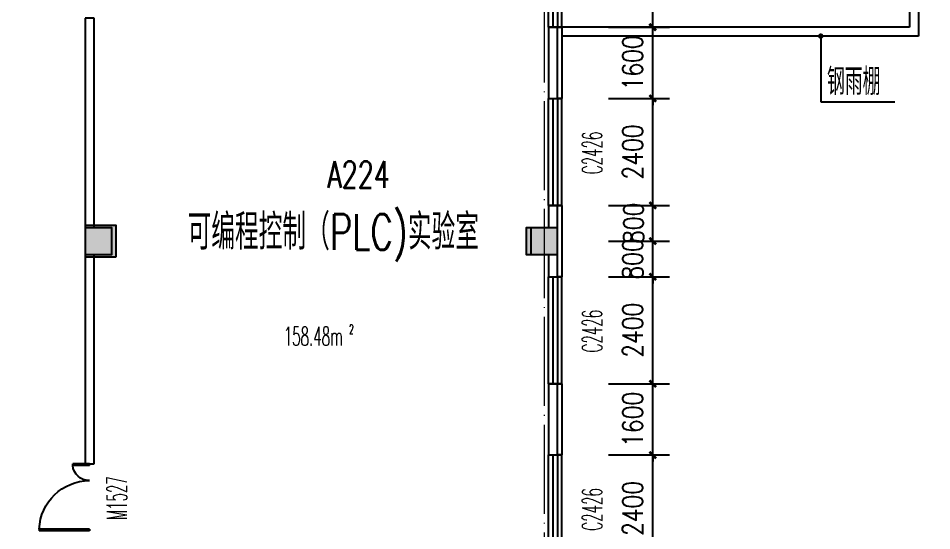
# Model space of a CAD drawing. Extents: x 1417642 to 3570900, y 124798 to 1191112.
# Drawn here: x 1455579 to 1476079, y 585271 to 596771 of the extents above; entities that cross this region are included whole.
import ezdxf

# ---------------------------------------------------------------- set-up
doc = ezdxf.new("R2010")
doc.units = 0
doc.header["$LTSCALE"] = 1000
doc.header["$MEASUREMENT"] = 0
doc.linetypes.add('DOTE', pattern=[2.42, 2, -0.2, 0.02, -0.2])
doc.layers.get('0').update_dxf_attribs({"linetype": 'CONTINUOUS'})
doc.layers.get('Defpoints').update_dxf_attribs({"linetype": 'CONTINUOUS'})
for name, color, linetype in [('colu', 2, 'CONTINUOUS'), ('COLUMN', 9, 'CONTINUOUS'), ('DIM_LEAD', 3, 'CONTINUOUS'), ('DOTE', 1, 'DOTE'), ('PUB_DIM', 3, 'CONTINUOUS'), ('PUB_HATCH', 8, 'CONTINUOUS'), ('PUB_TEXT', 40, 'CONTINUOUS'), ('SPACE', 7, 'CONTINUOUS'), ('SURFACE', 6, 'CONTINUOUS'), ('tiaozheng', 20, 'CONTINUOUS'), ('WALL', 4, 'CONTINUOUS'), ('WINDOW', 2, 'CONTINUOUS'), ('WINDOW_TEXT', 7, 'CONTINUOUS'), ('填充', 252, 'CONTINUOUS'), ('柱填充', 8, 'CONTINUOUS')]:
    doc.layers.add(name, color=color, linetype=linetype)
doc.styles.add('_TCH_SPACE', font='ROMANS', dxfattribs={"width": 0.7, "height": 5, "bigfont": 'Z'})
doc.styles.add('_TCH_WINDOW', font='ROMANS.shx', dxfattribs={"width": 0.7, "height": 400, "bigfont": 'Z.shx'})
doc.styles.add('DIM_FONT', font='SIMPLEX.shx', dxfattribs={"width": 0.8})
doc.styles.add('Z', font='ROMANS', dxfattribs={"width": 0.7, "bigfont": 'Z'})
doc.dimstyles.new('DIMN150', dxfattribs={"dimscale": 1.5, "dimtxt": 300, "dimasz": 100, "dimexe": 250, "dimexo": 300, "dimgap": 150, "dimtad": 1, "dimdec": 0, "dimzin": 0, "dimdsep": 46, "dimtxsty": 'DIM_FONT', "dimblk": 'ARCHTICK', "dimcen": 0.09, "dimdle": 1.5, "dimclrt": 7, "dimazin": 2, "dimtfac": 1, "dimtdec": 0, "dimtix": 1, "dimtmove": 2, "dimatfit": 3, "dimldrblk": 'ARCHTICK', "dimfxl": 1, "dimtolj": 1, "dimtzin": 0, "dimarcsym": 0})

# ---------------------------------------------------------------- blocks, each defined once
blk = doc.blocks.new('896')
at = {"layer": '柱填充'}
h = blk.add_hatch(color=256, dxfattribs=at)
h.paths.add_polyline_path([(1580873, 568265), (1580873, 568965), (1580273, 568965), (1580273, 568265)])
h.paths.add_polyline_path([(1572873, 568265), (1572873, 568965), (1572273, 568965), (1572273, 568265)])
h.paths.add_polyline_path([(1564873, 568265), (1564873, 568965), (1564273, 568965), (1564273, 568265)])
h.paths.add_polyline_path([(1556873, 568265), (1556873, 568965), (1556273, 568965), (1556273, 568265)])
h.paths.add_polyline_path([(1546873, 568265), (1546873, 568965), (1546273, 568965), (1546273, 568265)])
h.paths.add_polyline_path([(1536873, 568265), (1536873, 568965), (1536273, 568965), (1536273, 568265)])
h.paths.add_polyline_path([(1533273, 568265), (1533273, 568965), (1532673, 568965), (1532673, 568265)])
h.paths.add_polyline_path([(1523273, 568365), (1523273, 568965), (1522673, 568965), (1522673, 568365)])
h.paths.add_polyline_path([(1590123, 558965), (1589423, 558965), (1589423, 558365), (1590123, 558365)])
h.paths.add_polyline_path([(1580923, 558365), (1580923, 559065), (1580223, 559065), (1580223, 558365)])
h.paths.add_polyline_path([(1572923, 558365), (1572923, 559065), (1572223, 559065), (1572223, 558365)])
h.paths.add_polyline_path([(1564923, 558365), (1564923, 559065), (1564223, 559065), (1564223, 558365)])
h.paths.add_polyline_path([(1556923, 558365), (1556923, 559065), (1556223, 559065), (1556223, 558365)])
h.paths.add_polyline_path([(1546923, 558365), (1546923, 559065), (1546223, 559065), (1546223, 558365)])
h.paths.add_polyline_path([(1536873, 558365), (1536873, 558965), (1536273, 558965), (1536273, 558365)])
h.paths.add_polyline_path([(1533273, 558365), (1533273, 558965), (1532673, 558965), (1532673, 558365)])
h.paths.add_polyline_path([(1523372, 558965), (1522672, 558965), (1522672, 558365), (1523372, 558365)])
h.paths.add_polyline_path([(1590123, 554765), (1590123, 555365), (1589523, 555365), (1589523, 554765)])
h.paths.add_polyline_path([(1580873, 554765), (1580873, 555365), (1580273, 555365), (1580273, 554765)])
h.paths.add_polyline_path([(1572873, 554765), (1572873, 555365), (1572273, 555365), (1572273, 554765)])
h.paths.add_polyline_path([(1564873, 554765), (1564873, 555365), (1564273, 555365), (1564273, 554765)])
h.paths.add_polyline_path([(1556873, 554765), (1556873, 555365), (1556273, 555365), (1556273, 554765)])
h.paths.add_polyline_path([(1546873, 554765), (1546873, 555365), (1546273, 555365), (1546273, 554765)])
h.paths.add_polyline_path([(1536873, 554765), (1536873, 555365), (1536273, 555365), (1536273, 554765)])
h.paths.add_polyline_path([(1533273, 554765), (1533273, 555365), (1532673, 555365), (1532673, 554765)])
h.paths.add_polyline_path([(1523372, 555365), (1522672, 555365), (1522672, 554765), (1523372, 554765)])
h.paths.add_polyline_path([(1590123, 546765), (1590123, 547365), (1589523, 547365), (1589523, 546765)])
h.paths.add_polyline_path([(1580873, 546765), (1580873, 547365), (1580273, 547365), (1580273, 546765)])
h.paths.add_polyline_path([(1572873, 546765), (1572873, 547365), (1572273, 547365), (1572273, 546765)])
h.paths.add_polyline_path([(1564873, 546765), (1564873, 547365), (1564273, 547365), (1564273, 546765)])
h.paths.add_polyline_path([(1556873, 546765), (1556873, 547365), (1556273, 547365), (1556273, 546765)])
h.paths.add_polyline_path([(1546873, 546715), (1546873, 547415), (1546173, 547415), (1546173, 546715)])
h.paths.add_polyline_path([(1536973, 546715), (1536973, 547415), (1536273, 547415), (1536273, 546715)])
h.paths.add_polyline_path([(1533273, 546715), (1533273, 547415), (1532573, 547415), (1532573, 546715)])
h.paths.add_polyline_path([(1523372, 547365), (1522672, 547365), (1522672, 546765), (1523372, 546765)])
h.paths.add_polyline_path([(1546873, 539365), (1546173, 539365), (1546173, 538765), (1546873, 538765)])
h.paths.add_polyline_path([(1536973, 538715), (1536973, 539415), (1536273, 539415), (1536273, 538715)])
h.paths.add_polyline_path([(1533273, 538715), (1533273, 539415), (1532573, 539415), (1532573, 538715)])
h.paths.add_polyline_path([(1523372, 539365), (1522672, 539365), (1522672, 538765), (1523372, 538765)])
h.paths.add_polyline_path([(1546873, 531365), (1546173, 531365), (1546173, 530765), (1546873, 530765)])
h.paths.add_polyline_path([(1536973, 530715), (1536973, 531415), (1536273, 531415), (1536273, 530715)])
h.paths.add_polyline_path([(1533273, 530715), (1533273, 531415), (1532573, 531415), (1532573, 530715)])
h.paths.add_polyline_path([(1523372, 531365), (1522672, 531365), (1522672, 530765), (1523372, 530765)])
h.paths.add_polyline_path([(1546873, 523365), (1546173, 523365), (1546173, 522765), (1546873, 522765)])
h.paths.add_polyline_path([(1536973, 522715), (1536973, 523415), (1536273, 523415), (1536273, 522715)])
h.paths.add_polyline_path([(1533273, 522715), (1533273, 523415), (1532573, 523415), (1532573, 522715)])
h.paths.add_polyline_path([(1523372, 523365), (1522672, 523365), (1522672, 522765), (1523372, 522765)])
h.paths.add_polyline_path([(1546873, 515365), (1546173, 515365), (1546173, 514765), (1546873, 514765)])
h.paths.add_polyline_path([(1536973, 514715), (1536973, 515415), (1536273, 515415), (1536273, 514715)])
h.paths.add_polyline_path([(1533273, 514715), (1533273, 515415), (1532573, 515415), (1532573, 514715)])
h.paths.add_polyline_path([(1523372, 515365), (1522672, 515365), (1522672, 514765), (1523372, 514765)])
h.paths.add_polyline_path([(1546873, 507365), (1546173, 507365), (1546173, 506765), (1546873, 506765)])
h.paths.add_polyline_path([(1536973, 506715), (1536973, 507415), (1536273, 507415), (1536273, 506715)])
h.paths.add_polyline_path([(1533273, 506715), (1533273, 507415), (1532573, 507415), (1532573, 506715)])
h.paths.add_polyline_path([(1523372, 507365), (1522672, 507365), (1522672, 506765), (1523372, 506765)])
h.paths.add_polyline_path([(1546873, 499365), (1546173, 499365), (1546173, 498765), (1546873, 498765)])
h.paths.add_polyline_path([(1536973, 498715), (1536973, 499415), (1536273, 499415), (1536273, 498715)])
h.paths.add_polyline_path([(1533273, 498715), (1533273, 499415), (1532573, 499415), (1532573, 498715)])
h.paths.add_polyline_path([(1523372, 499365), (1522672, 499365), (1522672, 498765), (1523372, 498765)])
h.paths.add_polyline_path([(1546873, 490765), (1546873, 491365), (1546273, 491365), (1546273, 490765)])
h.paths.add_polyline_path([(1536873, 490765), (1536873, 491365), (1536273, 491365), (1536273, 490765)])
h.paths.add_polyline_path([(1533273, 490765), (1533273, 491365), (1532673, 491365), (1532673, 490765)])
h.paths.add_polyline_path([(1523273, 490765), (1523273, 491365), (1522673, 491365), (1522673, 490765)])
at = {"layer": 'colu'}
for points in [[(1536973, 538715), (1536973, 539415), (1536273, 539415), (1536273, 538715)], [(1546873, 539365), (1546173, 539365), (1546173, 538765), (1546873, 538765)]]:
    blk.add_lwpolyline(points, close=True, dxfattribs=at)
blk = doc.blocks.new('_ArchTick')
at = {"color": 0, "linetype": 'ByBlock', "const_width": 0.4}
blk.add_lwpolyline([(-0.5, -0.5), (0.5, 0.5)], dxfattribs=at)
blk = doc.blocks.new('*D2694')
at = {"layer": 'Defpoints', "color": 0}
for p in [(1468377, 586971), (1469817, 586971), (1468377, 584571)]:
    blk.add_point(p, dxfattribs=at)
at = {"layer": 'PUB_DIM', "color": 0, "lineweight": -2}
for p, q in [((1468827, 586971), (1470192, 586971)), ((1469817, 584569), (1469817, 586973)), ((1468827, 584571), (1470192, 584571))]:
    blk.add_line(p, q, dxfattribs=at)
at = {"layer": 'PUB_DIM', "color": 0, "lineweight": -2, "xscale": 150, "yscale": 150, "zscale": 150}
for p, rotation in [((1469817, 586971), 90), ((1469817, 584571), 270)]:
    blk.add_blockref('_ArchTick', p, dxfattribs=dict(at, rotation=rotation))
at = {"layer": 'PUB_DIM', "color": 7, "insert": (1469367, 585771), "char_height": 450, "attachment_point": 5, "rotation": 90, "style": 'DIM_FONT'}
blk.add_mtext('\\A1;2400', dxfattribs=at)
blk = doc.blocks.new('*D2695')
at = {"layer": 'Defpoints', "color": 0}
for p in [(1468377, 588571), (1469817, 588571), (1468377, 586971)]:
    blk.add_point(p, dxfattribs=at)
at = {"layer": 'PUB_DIM', "color": 0, "lineweight": -2}
for p, q in [((1468827, 588571), (1470192, 588571)), ((1469817, 588571), (1469817, 588721)), ((1469817, 586971), (1469817, 588571)), ((1468827, 586971), (1470192, 586971)), ((1469817, 586971), (1469817, 586821))]:
    blk.add_line(p, q, dxfattribs=at)
at = {"layer": 'PUB_DIM', "color": 0, "lineweight": -2, "xscale": 150, "yscale": 150, "zscale": 150}
for p, rotation in [((1469817, 588571), 270), ((1469817, 586971), 90)]:
    blk.add_blockref('_ArchTick', p, dxfattribs=dict(at, rotation=rotation))
at = {"layer": 'PUB_DIM', "color": 7, "insert": (1469367, 587771), "char_height": 450, "attachment_point": 5, "rotation": 90, "style": 'DIM_FONT'}
blk.add_mtext('\\A1;1600', dxfattribs=at)
blk = doc.blocks.new('*D2696')
at = {"layer": 'Defpoints', "color": 0}
for p in [(1468377, 590971), (1469817, 590971), (1468377, 588571)]:
    blk.add_point(p, dxfattribs=at)
at = {"layer": 'PUB_DIM', "color": 0, "lineweight": -2}
for p, q in [((1468827, 590971), (1470192, 590971)), ((1469817, 588569), (1469817, 590973)), ((1468827, 588571), (1470192, 588571))]:
    blk.add_line(p, q, dxfattribs=at)
at = {"layer": 'PUB_DIM', "color": 0, "lineweight": -2, "xscale": 150, "yscale": 150, "zscale": 150}
for p, rotation in [((1469817, 590971), 90), ((1469817, 588571), 270)]:
    blk.add_blockref('_ArchTick', p, dxfattribs=dict(at, rotation=rotation))
at = {"layer": 'PUB_DIM', "color": 7, "insert": (1469367, 589771), "char_height": 450, "attachment_point": 5, "rotation": 90, "style": 'DIM_FONT'}
blk.add_mtext('\\A1;2400', dxfattribs=at)
blk = doc.blocks.new('*D2697')
at = {"layer": 'Defpoints', "color": 0}
for p in [(1468377, 591771), (1469817, 591771), (1468377, 590971)]:
    blk.add_point(p, dxfattribs=at)
at = {"layer": 'PUB_DIM', "color": 0, "lineweight": -2}
for p, q in [((1469817, 591771), (1469817, 591921)), ((1468827, 591771), (1470192, 591771)), ((1469817, 590971), (1469817, 591771)), ((1468827, 590971), (1470192, 590971)), ((1469817, 590971), (1469817, 590821))]:
    blk.add_line(p, q, dxfattribs=at)
at = {"layer": 'PUB_DIM', "color": 0, "lineweight": -2, "xscale": 150, "yscale": 150, "zscale": 150}
for p, rotation in [((1469817, 591771), 270), ((1469817, 590971), 90)]:
    blk.add_blockref('_ArchTick', p, dxfattribs=dict(at, rotation=rotation))
at = {"layer": 'PUB_DIM', "color": 7, "insert": (1469367, 591371), "char_height": 450, "attachment_point": 5, "rotation": 90, "style": 'DIM_FONT'}
blk.add_mtext('\\A1;800', dxfattribs=at)
blk = doc.blocks.new('*D2698')
at = {"layer": 'Defpoints', "color": 0}
for p in [(1468377, 592571), (1469817, 592571), (1468377, 591771)]:
    blk.add_point(p, dxfattribs=at)
at = {"layer": 'PUB_DIM', "color": 0, "lineweight": -2}
for p, q in [((1468827, 592571), (1470192, 592571)), ((1469817, 591769), (1469817, 592573)), ((1468827, 591771), (1470192, 591771))]:
    blk.add_line(p, q, dxfattribs=at)
at = {"layer": 'PUB_DIM', "color": 0, "lineweight": -2, "xscale": 150, "yscale": 150, "zscale": 150}
for p, rotation in [((1469817, 592571), 90), ((1469817, 591771), 270)]:
    blk.add_blockref('_ArchTick', p, dxfattribs=dict(at, rotation=rotation))
at = {"layer": 'PUB_DIM', "color": 7, "insert": (1469387, 592171), "char_height": 450, "attachment_point": 5, "rotation": 90, "style": 'DIM_FONT'}
blk.add_mtext('\\A1;800', dxfattribs=at)
blk = doc.blocks.new('*D2699')
at = {"layer": 'Defpoints', "color": 0}
for p in [(1468377, 594971), (1469817, 594971), (1468377, 592571)]:
    blk.add_point(p, dxfattribs=at)
at = {"layer": 'PUB_DIM', "color": 0, "lineweight": -2}
for p, q in [((1468827, 594971), (1470192, 594971)), ((1469817, 592569), (1469817, 594973)), ((1468827, 592571), (1470192, 592571))]:
    blk.add_line(p, q, dxfattribs=at)
at = {"layer": 'PUB_DIM', "color": 0, "lineweight": -2, "xscale": 150, "yscale": 150, "zscale": 150}
for p, rotation in [((1469817, 594971), 90), ((1469817, 592571), 270)]:
    blk.add_blockref('_ArchTick', p, dxfattribs=dict(at, rotation=rotation))
at = {"layer": 'PUB_DIM', "color": 7, "insert": (1469367, 593771), "char_height": 450, "attachment_point": 5, "rotation": 90, "style": 'DIM_FONT'}
blk.add_mtext('\\A1;2400', dxfattribs=at)
blk = doc.blocks.new('*D2700')
at = {"layer": 'Defpoints', "color": 0}
for p in [(1468377, 596571), (1469817, 596571), (1468377, 594971)]:
    blk.add_point(p, dxfattribs=at)
at = {"layer": 'PUB_DIM', "color": 0, "lineweight": -2}
for p, q in [((1468827, 596571), (1470192, 596571)), ((1469817, 596571), (1469817, 596721)), ((1469817, 594971), (1469817, 596571)), ((1468827, 594971), (1470192, 594971)), ((1469817, 594971), (1469817, 594821))]:
    blk.add_line(p, q, dxfattribs=at)
at = {"layer": 'PUB_DIM', "color": 0, "lineweight": -2, "xscale": 150, "yscale": 150, "zscale": 150}
for p, rotation in [((1469817, 596571), 270), ((1469817, 594971), 90)]:
    blk.add_blockref('_ArchTick', p, dxfattribs=dict(at, rotation=rotation))
at = {"layer": 'PUB_DIM', "color": 7, "insert": (1469367, 595771), "char_height": 450, "attachment_point": 5, "rotation": 90, "style": 'DIM_FONT'}
blk.add_mtext('\\A1;1600', dxfattribs=at)
blk = doc.blocks.new('*D2701')
at = {"layer": 'Defpoints', "color": 0}
for p in [(1468377, 598771), (1469817, 598771), (1468377, 596571)]:
    blk.add_point(p, dxfattribs=at)
at = {"layer": 'PUB_DIM', "color": 0, "lineweight": -2}
for p, q in [((1468827, 598771), (1470192, 598771)), ((1469817, 596569), (1469817, 598773)), ((1468827, 596571), (1470192, 596571))]:
    blk.add_line(p, q, dxfattribs=at)
at = {"layer": 'PUB_DIM', "color": 0, "lineweight": -2, "xscale": 150, "yscale": 150, "zscale": 150}
for p, rotation in [((1469817, 598771), 90), ((1469817, 596571), 270)]:
    blk.add_blockref('_ArchTick', p, dxfattribs=dict(at, rotation=rotation))
at = {"layer": 'PUB_DIM', "color": 7, "insert": (1469367, 597671), "char_height": 450, "attachment_point": 5, "rotation": 90, "style": 'DIM_FONT'}
blk.add_mtext('\\A1;2200', dxfattribs=at)
blk = doc.blocks.new('_FZH')
blk.add_lwpolyline([(-0.5, -0.5), (0.5, -0.5), (0.5, 0.5), (-0.5, 0.5)], close=True)
at = {"layer": 'PUB_HATCH'}
blk.add_solid([(-0.5, -0.5), (0.5, -0.5), (-0.5, 0.5), (0.5, 0.5)], dxfattribs=at)
blk = doc.blocks.new('$TCHSYS$WIN2D')
for p, q in [((-0.5, 0.5), (0.5, 0.5)), ((-0.5, 0.5), (-0.5, -0.5)), ((0.5, 0.5), (0.5, -0.5)), ((0.5, 0.1667), (-0.5, 0.1667)), ((0.5, -0.1667), (-0.5, -0.1667)), ((-0.5, -0.5), (0.5, -0.5))]:
    blk.add_line(p, q)
blk = doc.blocks.new('$DorLib2D$00000225')
at = {"color": 0}
for p, q in [((0.475, -0.001), (0.475, 0.752)), ((0.475, 0.752), (0.5, 0.752)), ((0.5, -0.001), (0.5, 0.752)), ((-0.5, 0), (-0.5, 0.252)), ((-0.475, 0.252), (-0.5, 0.252)), ((-0.475, 0), (-0.475, 0.252)), ((-0.475, 0), (-0.5, 0)), ((0.475, -0.001), (0.5, -0.001))]:
    blk.add_line(p, q, dxfattribs=at)
for centre, radius, start, end in [((0.505, -0.002), 0.755, 92.2493, 179.7238), ((-0.501, 0.003), 0.251, 359.7899, 84.0974)]:
    blk.add_arc(centre, radius, start, end, dxfattribs=at)

msp = doc.modelspace()

# ---------------------------------------------------------------- linework, layer by layer
at = {"layer": 'DIM_LEAD', "color": 2}
for p, q in [((1473588.4, 596370.9), (1473588.4, 594899.1)), ((1473588.4, 594899.1), (1475248.4, 594899.1))]:
    msp.add_line(p, q, dxfattribs=at)
at = {"layer": 'DIM_LEAD', "color": 2, "const_width": 60}
msp.add_lwpolyline([(1473588.4, 596400.9, 1), (1473588.4, 596340.9, 1)], format="xyb", close=True, dxfattribs=at)
at = {"layer": 'DOTE', "lineweight": 0, "elevation": 0}
msp.add_lwpolyline([(1467378.7, 626370.9), (1467378.7, 515570.4)], dxfattribs=at)
at = {"layer": 'SURFACE'}
for p, q in [((1467778.7, 596570.9), (1467678.7, 596570.9)), ((1467778.7, 596570.9), (1467778.7, 594970.9)), ((1467778.7, 594970.9), (1467678.7, 594970.9)), ((1467778.7, 592570.9), (1467678.7, 592570.9)), ((1467778.7, 592570.9), (1467778.7, 591770.9)), ((1467778.7, 591770.9), (1467778.7, 590970.9)), ((1467778.7, 590970.9), (1467678.7, 590970.9)), ((1467778.7, 588570.9), (1467678.7, 588570.9)), ((1467778.7, 588570.9), (1467778.7, 586970.9)), ((1467778.7, 586970.9), (1467678.7, 586970.9))]:
    msp.add_line(p, q, dxfattribs=at)
at = {"layer": 'tiaozheng', "color": 2}
for p, q in [((1475578.7, 599370.9, 0), (1475578.7, 596570.9, 0)), ((1475778.7, 599370.8, 0), (1475778.7, 596370.9, 0)), ((1475578.7, 596570.9, 0), (1467778.7, 596570.9, 0)), ((1475778.7, 596370.9, 0), (1467778.7, 596370.9, 0))]:
    msp.add_line(p, q, dxfattribs=at)
at = {"layer": 'WALL'}
for p, q in [((1457278.7, 596770.9), (1457078.7, 596770.9)), ((1457078.7, 596770.9), (1457078.7, 592070.9)), ((1457278.7, 592070.9), (1457278.7, 596770.9)), ((1467478.7, 596570.9), (1467478.7, 594970.9)), ((1467678.7, 596570.9), (1467478.7, 596570.9)), ((1467678.7, 594970.9), (1467678.7, 596570.9)), ((1467478.7, 594970.9), (1467678.7, 594970.9)), ((1467678.7, 592570.9), (1467478.7, 592570.9)), ((1467478.7, 592570.9), (1467478.7, 592070.9)), ((1467678.7, 592070.9), (1467678.7, 592570.9)), ((1457078.7, 591470.9), (1457078.7, 586770.9)), ((1457278.7, 586770.9), (1457278.7, 591470.9)), ((1467478.7, 591470.9), (1467478.7, 590970.9)), ((1467678.7, 590970.9), (1467678.7, 591470.9)), ((1467478.7, 590970.9), (1467678.7, 590970.9)), ((1467478.7, 588570.9), (1467478.7, 586970.9)), ((1467678.7, 588570.9), (1467478.7, 588570.9)), ((1467678.7, 586970.9), (1467678.7, 588570.9)), ((1467478.7, 586970.9), (1467678.7, 586970.9)), ((1457078.7, 586770.9), (1457278.7, 586770.9))]:
    msp.add_line(p, q, dxfattribs=at)

# ---------------------------------------------------------------- block references
at = {"layer": 'COLUMN', "lineweight": 0, "xscale": 600, "yscale": 600, "zscale": 600}
for p in [(1457378.7, 591770.9, 0), (1467378.7, 591770.9, 0)]:
    msp.add_blockref('_FZH', p, dxfattribs=at)
at = {"layer": 'tiaozheng'}
msp.add_blockref('896', (-79194.1, 52705.8, 0), dxfattribs=at)
at = {"layer": 'WINDOW', "color": 2}
ref = msp.add_blockref('$TCHSYS$WIN2D', (1467628.7, 597670.9), dxfattribs=dict(at, xscale=-2200, yscale=-300, zscale=-2200, rotation=270.0000000000018))
ref.add_attrib('A', 'C2226', (1468681.6, 597782.5), dxfattribs={"layer": 'WINDOW_TEXT', "color": 2, "height": 446.25, "rotation": 90, "style": '_TCH_WINDOW', "width": 0.494118})
ref = msp.add_blockref('$TCHSYS$WIN2D', (1467628.7, 593770.9), dxfattribs=dict(at, xscale=-2400, yscale=-300, zscale=-2400, rotation=270.0000000000018))
ref.add_attrib('A', 'C2426', (1468681.6, 593272.1), dxfattribs={"layer": 'WINDOW_TEXT', "color": 2, "height": 446.25, "rotation": 90, "style": '_TCH_WINDOW', "width": 0.494118})
ref = msp.add_blockref('$TCHSYS$WIN2D', (1467628.7, 589770.9), dxfattribs=dict(at, xscale=-2400, yscale=-300, zscale=-2400, rotation=270))
ref.add_attrib('A', 'C2426', (1468681.6, 589272.1), dxfattribs={"layer": 'WINDOW_TEXT', "color": 2, "height": 446.25, "rotation": 90, "style": '_TCH_WINDOW', "width": 0.494118})
ref = msp.add_blockref('$TCHSYS$WIN2D', (1467628.7, 585770.9), dxfattribs=dict(at, xscale=-2400, yscale=-300, zscale=-2400, rotation=270))
ref.add_attrib('A', 'C2426', (1468681.6, 585272.1), dxfattribs={"layer": 'WINDOW_TEXT', "color": 2, "height": 446.25, "rotation": 90, "style": '_TCH_WINDOW', "width": 0.494118})
at = {"layer": 'WINDOW', "lineweight": 0}
ref = msp.add_blockref('$DorLib2D$00000225', (1457178.7, 586020.9), dxfattribs=dict(at, xscale=-1500, yscale=1500, zscale=-1500, rotation=90.00000000000165))
ref.add_attrib('A', 'M1527', (1458014.3, 585511.6), dxfattribs={"layer": 'WINDOW_TEXT', "lineweight": 0, "height": 446.25, "rotation": 90, "style": '_TCH_WINDOW', "width": 0.494118})

# ---------------------------------------------------------------- texts
at = {"layer": 'PUB_TEXT', "style": 'Z', "width": 0.7}
msp.add_text('钢雨棚', height=600, dxfattribs=at).set_placement((1473729.2, 595049.2))
at = {"layer": 'PUB_TEXT', "color": 1, "lineweight": 60, "style": 'Z', "width": 0.7}
msp.add_text('A224', height=600, dxfattribs=at).set_placement((1462511.9, 592962.3))
at = {"layer": 'SPACE', "style": '_TCH_SPACE', "width": 0.525}
for s, height, p in [('158.48m', 420, (1461537.8, 589425.9, 0)), ('2', 210, (1463007.8, 589688.4, 0))]:
    msp.add_text(s, height=height, dxfattribs=at).set_placement(p)
at = {"layer": '填充', "insert": (1462648, 592376.8), "char_height": 800, "width": 7440.035, "attachment_point": 2, "style": '_TCH_WINDOW'}
msp.add_mtext('{\\C2;可编程控制（PLC)实验室}', dxfattribs=at)

# ---------------------------------------------------------------- dimensions: what is measured, and where the dimension line sits
at = {"layer": 'PUB_DIM'}
for p1, p2, picture, middle in [((1468377.5, 596570.9), (1468377.5, 598770.9), '*D2701', (1469367.5, 597670.9)), ((1468377.5, 594970.9), (1468377.5, 596570.9), '*D2700', (1469367.5, 595770.9)), ((1468377.5, 592570.9), (1468377.5, 594970.9), '*D2699', (1469367.5, 593770.9)), ((1468377.5, 590970.9), (1468377.5, 591770.9), '*D2697', (1469367.5, 591370.9)), ((1468377.5, 588570.9), (1468377.5, 590970.9), '*D2696', (1469367.5, 589770.9)), ((1468377.5, 586970.9), (1468377.5, 588570.9), '*D2695', (1469367.5, 587770.9)), ((1468377.5, 584570.9), (1468377.5, 586970.9), '*D2694', (1469367.5, 585770.9))]:
    dim = msp.add_aligned_dim(p1=p1, p2=p2, distance=-1440, dimstyle='DIMN150', dxfattribs=at)
    dim.commit()
    dim.dimension.update_dxf_attribs({"geometry": picture, "text_midpoint": middle})
dim = msp.add_linear_dim(base=(1469817.5, 592570.9), p1=(1468377.5, 591770.9), p2=(1468377.5, 592570.9), angle=90, dimstyle='DIMN150', dxfattribs=at)
dim.commit()
dim.dimension.update_dxf_attribs({"geometry": '*D2698', "text_midpoint": (1469386.6, 592170.9), "dimtype": 129})

doc.saveas('drawing.dxf')
